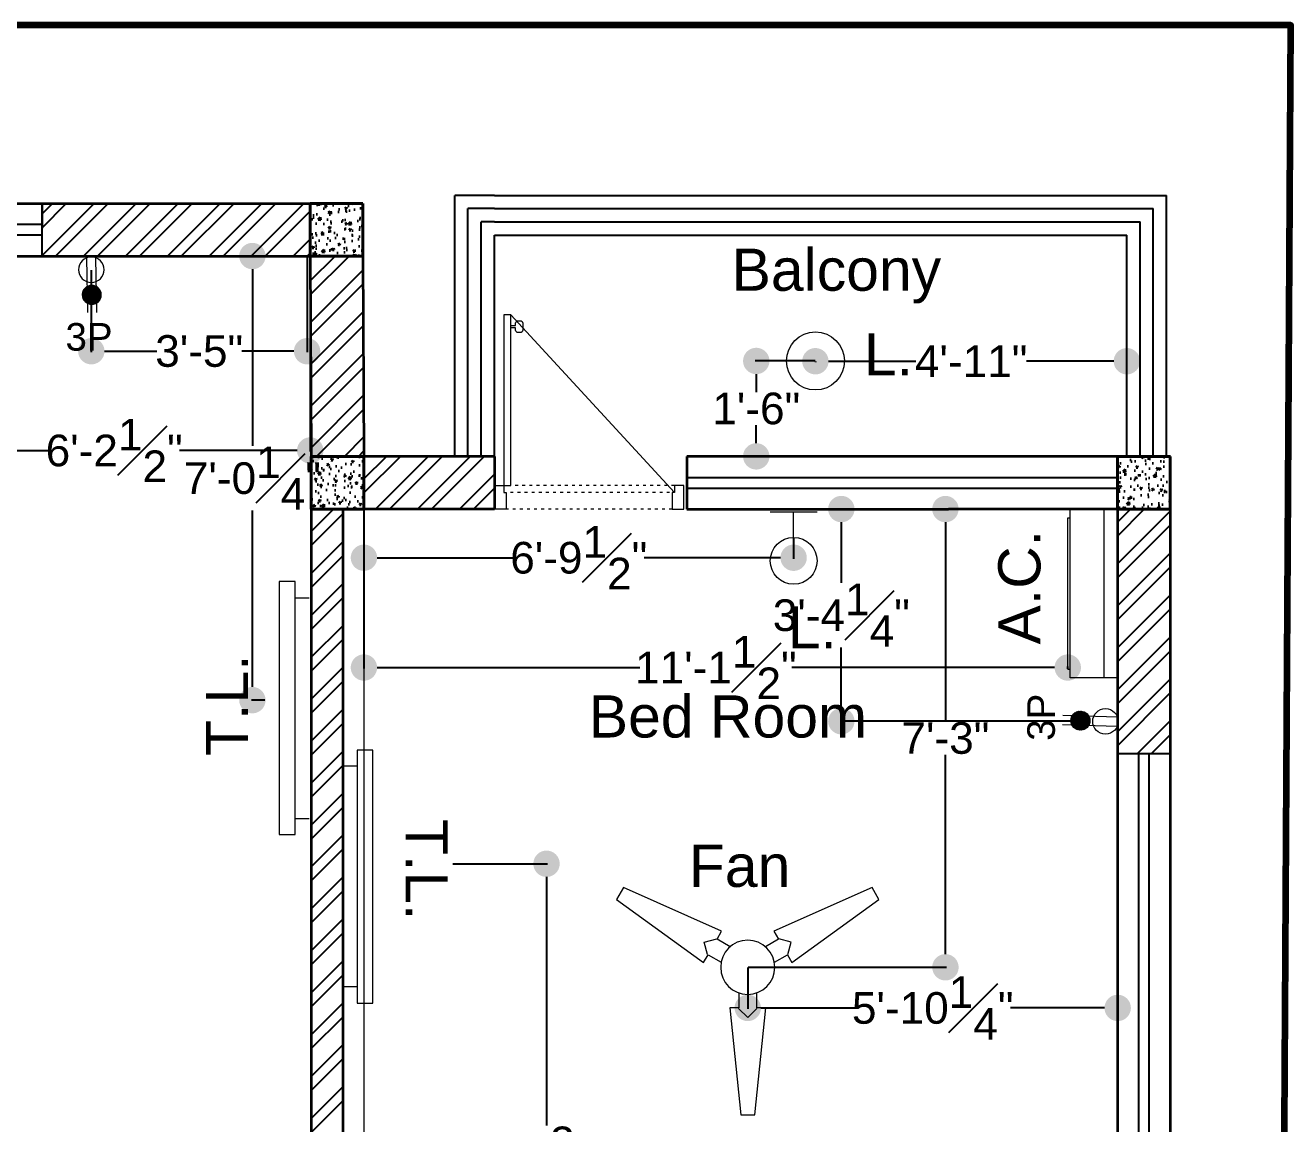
# Model space of a CAD drawing. Header units: inches. Extents: x 4161 to 8381, y 472 to 1500.
# Drawn here: x 8140.7 to 8380.8, y 1291.6 to 1500 of the extents above; entities that cross this region are included whole.
import ezdxf

# ---------------------------------------------------------------- set-up
doc = ezdxf.new("R2010")
doc.units = ezdxf.units.IN
doc.header["$MEASUREMENT"] = 0
doc.linetypes.add('ACAD_ISO03W100', pattern=[30, 12, -18])
doc.layers.get('0').update_dxf_attribs({"lineweight": 35})
for name, color, linetype, lineweight in [('0.Columns', 1, 'Continuous', 35), ('1.Wall', 7, 'Continuous', 35), ('Beam', 170, 'Continuous', 15), ('Box', 7, 'Continuous', 15), ('Doors & Furni', 20, 'Continuous', 5), ('E_Elements', 7, 'Continuous', 15), ('E_FITTINGS', 7, 'Continuous', 15)]:
    doc.layers.add(name, color=color, linetype=linetype, lineweight=lineweight)
for name, color, linetype in [('3.Windows', 130, 'Continuous'), ('4.Hatch', 14, 'Continuous'), ('5.Texts', 50, 'Continuous'), ('7.Dimention', 8, 'Continuous'), ('8.Balcony', 90, 'Continuous'), ('Electrical Components', 170, 'Continuous'), ('rod', 252, 'Continuous'), ('wood', 20, 'Continuous')]:
    doc.layers.add(name, color=color, linetype=linetype)
doc.styles.get("Standard").update_dxf_attribs({"font": 'arial.ttf'})
doc.dimstyles.get("Standard").update_dxf_attribs({"dimtxt": 6, "dimasz": 5, "dimexe": 0.18, "dimexo": 0.0625, "dimgap": 0.09, "dimtad": 0, "dimtih": 1, "dimtoh": 1, "dimzin": 0, "dimdsep": 46, "dimlunit": 4, "dimtxsty": 'Standard', "dimblk": 'DOT', "dimcen": 0.09, "dimadec": 0, "dimazin": 0, "dimtfac": 1, "dimtofl": 0, "dimtmove": 0, "dimatfit": 3, "dimfxl": 1, "dimfrac": 1, "dimtolj": 1, "dimtzin": 0, "dimarcsym": 0})

# ---------------------------------------------------------------- blocks, each defined once
blk = doc.blocks.new('Window7')
at = {"layer": '3.Windows'}
for p, q in [((4180.79, 1757.85), (4096.79, 1757.85)), ((4096.79, 1757.85), (4096.79, 1747.85)), ((4180.79, 1747.85), (4180.79, 1757.85)), ((4180.79, 1747.85), (4180.79, 1757.85)), ((4180.79, 1757.85), (4180.79, 1753.17)), ((4180.79, 1753.17), (4180.79, 1753.17)), ((4096.79, 1747.85), (4180.79, 1747.85))]:
    blk.add_line(p, q, dxfattribs=at)
at = {"layer": '3.Windows', "color": 141, "true_color": 0xadddf7}
for p, q in [((4180.79, 1753.85), (4096.79, 1753.85)), ((4180.79, 1751.85), (4096.79, 1751.85))]:
    blk.add_line(p, q, dxfattribs=at)
blk = doc.blocks.new('window7 virtical')
at = {"layer": '3.Windows', "color": 141, "true_color": 0xadddf7}
for p, q in [((4405.51, 1605.94), (4405.51, 1689.94)), ((4407.51, 1605.94), (4407.51, 1689.94))]:
    blk.add_line(p, q, dxfattribs=at)
at = {"layer": '3.Windows'}
for p, q in [((4401.51, 1605.94), (4411.51, 1605.94)), ((4411.51, 1605.94), (4406.83, 1605.94)), ((4406.83, 1605.94), (4406.83, 1605.94))]:
    blk.add_line(p, q, dxfattribs=at)
blk.add_lwpolyline([(4411.51, 1605.94), (4411.51, 1689.94), (4401.51, 1689.94), (4401.51, 1605.94)], close=True, dxfattribs=at)
blk = doc.blocks.new('Dd2')
at = {"layer": 'rod', "lineweight": 13}
blk.add_lwpolyline([(-36.5, 41), (-2, 3.5)], dxfattribs=at)
blk.add_lwpolyline([(-36.5, 38.75), (-35.5, 38.75), (-35.5, 39.25, -0.414214), (-35, 39.75), (-34.5, 39.75, -0.414214), (-34, 39.25), (-34, 37.75, -0.414214), (-34.5, 37.25), (-35, 37.25, -0.414214), (-35.5, 37.75), (-35.5, 38.25), (-36.5, 38.25)], format="xyb", dxfattribs=at)
at = {"layer": 'rod', "linetype": 'ACAD_ISO03W100', "lineweight": 13, "ltscale": 0.05}
for points in [[(-3, 3.5), (-37.5, 3.5)], [(-2, 5), (-36.5, 5)], [(-2.5, 0), (-37.5, 0)]]:
    blk.add_lwpolyline(points, dxfattribs=at)
at = {"layer": 'wood', "lineweight": 13}
for points in [[(-36.5, 41), (-38, 41), (-38, 5), (-36.5, 5)], [(-40, 0), (-40, 5), (-38, 5), (-38, 3.5), (-37.5, 3.5), (-37.5, 0)], [(0, 0), (0, 5), (-2, 5), (-2, 3.5), (-2.5, 3.5), (-2.5, 0)]]:
    blk.add_lwpolyline(points, close=True, dxfattribs=at)
blk = doc.blocks.new('FAN')
at = {"layer": 'E_Elements'}
for p, q in [((-23.57, 15.12), (-24.88, 12.85)), ((-4.97, 6.83), (-23.57, 15.12)), ((23.57, 15.12), (4.97, 6.83)), ((24.88, 12.85), (23.57, 15.12)), ((-24.88, 12.85), (-8.39, 0.89)), ((8.39, 0.89), (24.88, 12.85)), ((-8.26, 4.77), (-5.89, 5.4)), ((-5.82, 5.34), (-4.97, 6.83)), ((-3.34, 3.91), (-5.82, 5.34)), ((5.82, 5.34), (3.34, 3.91)), ((4.97, 6.83), (5.82, 5.34)), ((8.26, 4.77), (5.89, 5.4)), ((-7.62, 2.4), (-8.26, 4.77)), ((7.62, 2.4), (8.26, 4.77)), ((-8.39, 0.89), (-7.54, 2.37)), ((-7.54, 2.37), (-5.06, 0.94)), ((5.06, 0.94), (7.54, 2.37)), ((7.54, 2.37), (8.39, 0.89)), ((-1.71, -4.85), (-1.71, -7.71)), ((1.71, -7.71), (1.71, -4.85)), ((-3.43, -7.71), (-1.31, -27.97)), ((-1.71, -7.71), (-3.43, -7.71)), ((-1.73, -7.8), (0, -9.53)), ((0, -9.53), (1.73, -7.8)), ((1.31, -27.97), (3.43, -7.71)), ((3.43, -7.71), (1.71, -7.71)), ((-1.31, -27.97), (1.31, -27.97))]:
    blk.add_line(p, q, dxfattribs=at)
for start, end in [(360, 180), (180, 0)]:
    blk.add_arc((0, 0), 5.14, start, end, dxfattribs=at)
blk = doc.blocks.new('AC')
at = {"layer": 'E_Elements'}
for p, q in [((5826.63, 1009.16), (5858.63, 1009.16)), ((5826.63, 1000.16), (5826.63, 1009.16)), ((5828.29, 1009.63), (5856.95, 1009.63)), ((5828.29, 1009.63), (5828.29, 1009.16)), ((5856.95, 1009.63), (5856.95, 1009.16)), ((5858.63, 1009.16), (5858.63, 1009.16)), ((5858.63, 1009.16), (5858.63, 1000.16)), ((5826.63, 1002.72), (5858.63, 1002.72)), ((5858.63, 1000.16), (5826.63, 1000.16))]:
    blk.add_line(p, q, dxfattribs=at)
blk = doc.blocks.new('O')
at = {"layer": 'E_Elements', "ltscale": 4}
for p, q in [((9523.61, 2111.57), (9520.91, 2111.57)), ((9523.61, 2069.68), (9520.91, 2069.68))]:
    blk.add_line(p, q, dxfattribs=at)
at = {"layer": 'E_Elements', "ltscale": 0.01}
blk.add_lwpolyline([(9526.61, 2066.63), (9526.61, 2114.63), (9523.61, 2114.63), (9523.61, 2066.63)], close=True, dxfattribs=at)
blk = doc.blocks.new('A$C482B25E6')
at = {"layer": 'E_FITTINGS'}
for p, q in [((0, 0), (0, 7.1)), ((3.9, 3.55), (0, 3.55))]:
    blk.add_line(p, q, dxfattribs=at)
blk.add_circle((7.45, 3.55), 3.55, dxfattribs=at)
blk = doc.blocks.new('Column2.0')
at = {"layer": '0.Columns', "true_color": 0x991b1e}
h = blk.add_hatch(dxfattribs=at)
h.set_pattern_fill('AR-CONC', color=244, scale=0.54)
h.set_pattern_definition([(50, (868.9964, 332.3348), (3.873205, -0.3388615), [0.405, -4.455]), (355, (868.9964, 332.335), (-0.7492572, 4.0618375), [0.324, -3.564]), (100.45144, (869.319, 332.3066), (3.1239478, 3.722976), [0.344197, -3.7861674]), (46.1842, (868.9964, 333.415), (5.763103, -0.893804), [0.6075, -6.6825]), (96.63564, (869.4767, 333.3403), (5.0471745, 5.2602404), [0.516296, -5.679254]), (351.18416, (868.9964, 333.415), (5.0471745, 5.26024), [0.486, -5.346]), (21, (869.5364, 333.1448), (3.223298, -2.174142), [0.405, -4.455]), (326, (869.5364, 333.145), (1.3139028, 3.9158102), [0.324, -3.564]), (71.45144, (869.805, 332.9636), (4.537201, 1.7416682), [0.344197, -3.7861674]), (37.5, (868.9964, 332.3348), (0.0656632, 1.7976268), [0, -3.5208, 0, -3.618, 0, -3.5775]), (7.5, (868.9964, 332.3348), (1.4205755, 2.1298232), [0, -2.0628, 0, -3.4398, 0, -1.3635]), (327.5, (867.7922, 332.3348), (2.88264116, -0.1217963), [0, -1.35, 0, -4.212, 0, -5.589]), (317.5, (867.2522, 332.3348), (3.1492053, 0.5405669), [0, -1.755, 0, -2.7972, 0, -3.969])])
h.paths.add_polyline_path([(4674.88, 1327.63), (4674.88, 1337.63), (4664.88, 1337.63), (4664.88, 1327.63)])
at = {"layer": '0.Columns', "linetype": 'ACAD_ISO03W100', "lineweight": 40}
for p, q in [((4674.88, 1337.63), (4664.88, 1337.63)), ((4664.88, 1337.63), (4664.88, 1327.63)), ((4674.88, 1327.63), (4674.88, 1337.63)), ((4664.88, 1327.63), (4674.88, 1327.63))]:
    blk.add_line(p, q, dxfattribs=at)
blk = doc.blocks.new('11111111111111111111')
at = {"layer": 'E_FITTINGS'}
for p, q in [((8006.6, 2842.25), (8007.21, 2842.86)), ((8006.65, 2842.19), (8007.44, 2842.98)), ((8006.76, 2842.19), (8007.61, 2843.04)), ((8006.87, 2842.19), (8007.76, 2843.08)), ((8006.98, 2842.19), (8007.9, 2843.1)), ((8007.09, 2842.19), (8008.02, 2843.11)), ((8007.2, 2842.19), (8008.13, 2843.12)), ((8007.31, 2842.19), (8008.24, 2843.12)), ((8007.42, 2842.19), (8008.34, 2843.11)), ((8007.53, 2842.19), (8008.44, 2843.09)), ((8007.64, 2842.19), (8008.53, 2843.07)), ((8007.75, 2842.19), (8008.62, 2843.05)), ((8007.86, 2842.19), (8008.7, 2843.03)), ((8007.97, 2842.19), (8008.79, 2843)), ((8008.08, 2842.19), (8008.86, 2842.97)), ((8008.19, 2842.19), (8008.94, 2842.93)), ((8008.3, 2842.19), (8009.01, 2842.89)), ((8008.42, 2842.19), (8009.08, 2842.85)), ((8008.53, 2842.19), (8009.15, 2842.81)), ((8008.64, 2842.19), (8009.21, 2842.76)), ((8008.75, 2842.19), (8009.27, 2842.71)), ((8008.86, 2842.19), (8009.33, 2842.66)), ((8008.97, 2842.19), (8009.39, 2842.61)), ((8009.08, 2842.19), (8009.45, 2842.55)), ((8009.19, 2842.19), (8009.5, 2842.5)), ((8009.3, 2842.19), (8009.55, 2842.43)), ((8009.41, 2842.19), (8009.6, 2842.37)), ((8006.34, 2841.22), (8007.31, 2842.19)), ((8006.34, 2841.33), (8007.2, 2842.19)), ((8006.35, 2841.12), (8007.42, 2842.19)), ((8006.35, 2841.44), (8007.09, 2842.19)), ((8006.36, 2841.56), (8006.98, 2842.19)), ((8006.37, 2841.02), (8007.53, 2842.19)), ((8006.38, 2840.93), (8007.64, 2842.19)), ((8006.38, 2841.7), (8006.87, 2842.19)), ((8006.41, 2840.84), (8007.75, 2842.19)), ((8006.42, 2841.85), (8006.76, 2842.19)), ((8006.43, 2840.76), (8007.86, 2842.19)), ((8006.46, 2840.67), (8007.97, 2842.19)), ((8006.48, 2842.02), (8006.65, 2842.19)), ((8006.49, 2840.6), (8008.08, 2842.19)), ((8006.53, 2840.52), (8008.19, 2842.19)), ((8006.57, 2840.45), (8006.58, 2840.46)), ((8006.58, 2840.46), (8008.3, 2842.19)), ((8006.61, 2840.38), (8006.69, 2840.46)), ((8006.65, 2840.31), (8006.8, 2840.46)), ((8006.69, 2840.46), (8008.42, 2842.19)), ((8006.7, 2840.25), (8006.91, 2840.46)), ((8006.75, 2840.19), (8007.02, 2840.46)), ((8006.8, 2840.46), (8008.53, 2842.19)), ((8006.8, 2840.13), (8007.13, 2840.46)), ((8006.85, 2840.07), (8007.24, 2840.46)), ((8006.91, 2840.46), (8008.64, 2842.19)), ((8006.91, 2840.01), (8007.35, 2840.46)), ((8006.96, 2839.96), (8007.46, 2840.46)), ((8007.02, 2840.46), (8008.75, 2842.19)), ((8007.02, 2839.91), (8007.57, 2840.46)), ((8007.09, 2839.86), (8007.68, 2840.46)), ((8007.13, 2840.46), (8008.86, 2842.19)), ((8007.15, 2839.82), (8007.79, 2840.46)), ((8007.22, 2839.78), (8007.9, 2840.46)), ((8007.24, 2840.46), (8008.97, 2842.19)), ((8007.29, 2839.74), (8008.01, 2840.46)), ((8007.35, 2840.46), (8009.08, 2842.19)), ((8007.37, 2839.7), (8008.12, 2840.46)), ((8007.44, 2839.67), (8008.23, 2840.46)), ((8007.46, 2840.46), (8009.19, 2842.19)), ((8007.52, 2839.63), (8008.34, 2840.46)), ((8007.57, 2840.46), (8009.3, 2842.19)), ((8007.6, 2839.61), (8008.46, 2840.46)), ((8007.68, 2840.46), (8009.41, 2842.19)), ((8007.69, 2839.58), (8008.57, 2840.46)), ((8007.78, 2839.56), (8008.68, 2840.46)), ((8007.79, 2840.46), (8009.52, 2842.19)), ((8007.87, 2839.54), (8008.79, 2840.46)), ((8007.9, 2840.46), (8009.63, 2842.19)), ((8007.97, 2839.53), (8008.9, 2840.46)), ((8008.01, 2840.46), (8009.72, 2842.17)), ((8008.08, 2839.53), (8009.01, 2840.46)), ((8008.12, 2840.46), (8009.76, 2842.09)), ((8008.19, 2839.53), (8009.12, 2840.46)), ((8008.23, 2840.46), (8009.79, 2842.02)), ((8008.3, 2839.53), (8009.23, 2840.46)), ((8008.34, 2840.46), (8009.83, 2841.94)), ((8008.43, 2839.55), (8009.34, 2840.46)), ((8008.46, 2840.46), (8009.85, 2841.86)), ((8008.57, 2840.46), (8009.88, 2841.77)), ((8008.57, 2839.58), (8009.45, 2840.46)), ((8008.68, 2840.46), (8009.9, 2841.68)), ((8008.73, 2839.62), (8009.56, 2840.46)), ((8008.79, 2840.46), (8009.92, 2841.59)), ((8008.9, 2840.46), (8009.93, 2841.49)), ((8008.91, 2839.7), (8009.67, 2840.46)), ((8009.01, 2840.46), (8009.93, 2841.38)), ((8009.12, 2840.46), (8009.93, 2841.27)), ((8009.18, 2839.86), (8009.6, 2840.28)), ((8009.23, 2840.46), (8009.93, 2841.16)), ((8009.34, 2840.46), (8009.91, 2841.03)), ((8009.45, 2840.46), (8009.88, 2840.89)), ((8009.52, 2842.19), (8009.64, 2842.31)), ((8009.56, 2840.46), (8009.84, 2840.73)), ((8009.63, 2842.19), (8009.68, 2842.24)), ((8009.67, 2840.46), (8009.76, 2840.55))]:
    blk.add_line(p, q, dxfattribs=at)
at = {"layer": 'E_FITTINGS', "ltscale": 0.01}
for p, q in [((8001.12, 2842.19), (8011.51, 2842.19)), ((8001.12, 2840.46), (8011.51, 2840.46))]:
    blk.add_line(p, q, dxfattribs=at)
blk.add_circle((8003.38, 2841.32), 2.42, dxfattribs=at)
at = {"layer": 'E_FITTINGS'}
blk.add_circle((8008.14, 2841.32), 1.8, dxfattribs=at)
blk = doc.blocks.new('_Dot')
at = {"color": 0, "linetype": 'ByBlock', "lineweight": -2}
blk.add_line((-0.5, 0), (-1, 0), dxfattribs=at)
at = {"color": 0, "linetype": 'ByBlock', "lineweight": 60, "const_width": 0.5}
blk.add_lwpolyline([(-0.25, 0, 1), (0.25, 0, 1)], format="xyb", close=True, dxfattribs=at)
blk = doc.blocks.new('*D175')
at = {"layer": '7.Dimention', "color": 0, "lineweight": -2, "transparency": 16777216}
for p, q in [((8120.39, 1453.2), (8120.39, 1419.13)), ((8194.78, 1451.41), (8194.78, 1419.13)), ((8125.39, 1419.31), (8145.21, 1419.31)), ((8189.78, 1419.31), (8169.96, 1419.31))]:
    blk.add_line(p, q, dxfattribs=at)
at = {"layer": 'Defpoints', "color": 0, "transparency": 16777216}
for p in [(8120.39, 1453.27), (8194.78, 1451.47), (8120.39, 1419.31)]:
    blk.add_point(p, dxfattribs=at)
at = {"layer": '7.Dimention', "color": 0, "lineweight": -2, "transparency": 16777216, "xscale": 5, "yscale": 5, "zscale": 5, "rotation": 180}
blk.add_blockref('_Dot', (8120.39, 1419.31), dxfattribs=at)
at = {"layer": '7.Dimention', "color": 0, "lineweight": -2, "transparency": 16777216, "xscale": 5, "yscale": 5, "zscale": 5}
blk.add_blockref('_Dot', (8194.78, 1419.31), dxfattribs=at)
at = {"layer": '7.Dimention', "color": 0, "transparency": 16777216, "insert": (8157.59, 1419.31), "char_height": 6, "attachment_point": 5}
blk.add_mtext('\\A1;6\'-2{\\H1x;\\S1#2;}"', dxfattribs=at)
blk = doc.blocks.new('*D176')
at = {"layer": '7.Dimention', "color": 0, "lineweight": -2, "transparency": 16777216}
for p, q in [((8194.19, 1456.12), (8194.19, 1437.96)), ((8153.25, 1453.54), (8153.25, 1437.96)), ((8158.25, 1438.14), (8165.66, 1438.14)), ((8189.19, 1438.14), (8181.78, 1438.14))]:
    blk.add_line(p, q, dxfattribs=at)
at = {"layer": 'Defpoints', "color": 0, "transparency": 16777216}
for p in [(8194.19, 1456.19), (8153.25, 1453.6), (8153.25, 1438.14)]:
    blk.add_point(p, dxfattribs=at)
at = {"layer": '7.Dimention', "color": 0, "lineweight": -2, "transparency": 16777216, "xscale": 5, "yscale": 5, "zscale": 5, "rotation": 180}
blk.add_blockref('_Dot', (8153.25, 1438.14), dxfattribs=at)
at = {"layer": '7.Dimention', "color": 0, "lineweight": -2, "transparency": 16777216, "xscale": 5, "yscale": 5, "zscale": 5}
blk.add_blockref('_Dot', (8194.19, 1438.14), dxfattribs=at)
at = {"layer": '7.Dimention', "color": 0, "transparency": 16777216, "insert": (8173.72, 1438.14), "char_height": 6, "attachment_point": 5}
blk.add_mtext('\\A1;3\'-5"', dxfattribs=at)
blk = doc.blocks.new('*D181')
at = {"layer": '7.Dimention', "color": 0, "lineweight": -2, "transparency": 16777216}
for p, q in [((8186.17, 1456.19), (8183.63, 1456.19)), ((8183.81, 1451.19), (8183.81, 1420.22)), ((8183.81, 1376.94), (8183.81, 1407.91)), ((8186.17, 1371.94), (8183.63, 1371.94))]:
    blk.add_line(p, q, dxfattribs=at)
at = {"layer": 'Defpoints', "color": 0, "transparency": 16777216}
for p in [(8186.24, 1456.19), (8183.81, 1371.94), (8186.24, 1371.94)]:
    blk.add_point(p, dxfattribs=at)
at = {"layer": '7.Dimention', "color": 0, "lineweight": -2, "transparency": 16777216, "xscale": 5, "yscale": 5, "zscale": 5}
for p, rotation in [((8183.81, 1456.19), 90), ((8183.81, 1371.94), 270)]:
    blk.add_blockref('_Dot', p, dxfattribs=dict(at, rotation=rotation))
at = {"layer": '7.Dimention', "color": 0, "transparency": 16777216, "insert": (8183.81, 1414.06), "char_height": 6, "attachment_point": 5}
blk.add_mtext('\\A1;7\'-0{\\H1x;\\S1#4;}"', dxfattribs=at)
blk = doc.blocks.new('*D195')
at = {"layer": '7.Dimention', "color": 0, "lineweight": -2, "transparency": 16777216}
for p, q in [((8266.31, 1408.19), (8315.47, 1408.19)), ((8315.29, 1403.19), (8315.29, 1367.88)), ((8315.29, 1326.26), (8315.29, 1361.57)), ((8277.85, 1321.26), (8315.47, 1321.26))]:
    blk.add_line(p, q, dxfattribs=at)
at = {"layer": 'Defpoints', "color": 0, "transparency": 16777216}
for p in [(8266.25, 1408.19), (8277.79, 1321.26), (8315.29, 1321.26)]:
    blk.add_point(p, dxfattribs=at)
at = {"layer": '7.Dimention', "color": 0, "lineweight": -2, "transparency": 16777216, "xscale": 5, "yscale": 5, "zscale": 5}
for p, rotation in [((8315.29, 1408.19), 90), ((8315.29, 1321.26), 270)]:
    blk.add_blockref('_Dot', p, dxfattribs=dict(at, rotation=rotation))
at = {"layer": '7.Dimention', "color": 0, "transparency": 16777216, "insert": (8315.29, 1364.72), "char_height": 6, "attachment_point": 5}
blk.add_mtext('\\A1;7\'-3"', dxfattribs=at)
blk = doc.blocks.new('*D196')
at = {"layer": '7.Dimention', "color": 0, "lineweight": -2, "transparency": 16777216}
for p, q in [((8347.97, 1361.66), (8347.97, 1313.37)), ((8277.79, 1321.2), (8277.79, 1313.37)), ((8282.79, 1313.55), (8298.1, 1313.55)), ((8342.97, 1313.55), (8327.66, 1313.55))]:
    blk.add_line(p, q, dxfattribs=at)
at = {"layer": 'Defpoints', "color": 0, "transparency": 16777216}
for p in [(8347.97, 1361.73), (8277.79, 1321.26), (8277.79, 1313.55)]:
    blk.add_point(p, dxfattribs=at)
at = {"layer": '7.Dimention', "color": 0, "lineweight": -2, "transparency": 16777216, "xscale": 5, "yscale": 5, "zscale": 5, "rotation": 180}
blk.add_blockref('_Dot', (8277.79, 1313.55), dxfattribs=at)
at = {"layer": '7.Dimention', "color": 0, "lineweight": -2, "transparency": 16777216, "xscale": 5, "yscale": 5, "zscale": 5}
blk.add_blockref('_Dot', (8347.97, 1313.55), dxfattribs=at)
at = {"layer": '7.Dimention', "color": 0, "transparency": 16777216, "insert": (8312.88, 1313.55), "char_height": 6, "attachment_point": 5}
blk.add_mtext('\\A1;5\'-10{\\H1x;\\S1#4;}"', dxfattribs=at)
blk = doc.blocks.new('*D199')
at = {"layer": '7.Dimention', "color": 0, "lineweight": -2, "transparency": 16777216}
for p, q in [((8204.97, 1408.12), (8204.97, 1398.78)), ((8286.49, 1402.75), (8286.49, 1398.78)), ((8209.97, 1398.96), (8233.36, 1398.96)), ((8281.49, 1398.96), (8258.11, 1398.96))]:
    blk.add_line(p, q, dxfattribs=at)
at = {"layer": 'Defpoints', "color": 0, "transparency": 16777216}
for p in [(8204.97, 1408.19), (8286.49, 1402.81), (8286.49, 1398.96)]:
    blk.add_point(p, dxfattribs=at)
at = {"layer": '7.Dimention', "color": 0, "lineweight": -2, "transparency": 16777216, "xscale": 5, "yscale": 5, "zscale": 5, "rotation": 180}
blk.add_blockref('_Dot', (8204.97, 1398.96), dxfattribs=at)
at = {"layer": '7.Dimention', "color": 0, "lineweight": -2, "transparency": 16777216, "xscale": 5, "yscale": 5, "zscale": 5}
blk.add_blockref('_Dot', (8286.49, 1398.96), dxfattribs=at)
at = {"layer": '7.Dimention', "color": 0, "transparency": 16777216, "insert": (8245.73, 1398.96), "char_height": 6, "attachment_point": 5}
blk.add_mtext('\\A1;6\'-9{\\H1x;\\S1#2;}"', dxfattribs=at)
blk = doc.blocks.new('*D200')
at = {"layer": '7.Dimention', "color": 0, "lineweight": -2, "transparency": 16777216}
for p, q in [((8338.91, 1408.19), (8295.36, 1408.19)), ((8295.54, 1403.19), (8295.54, 1394.22)), ((8295.54, 1372.94), (8295.54, 1381.91)), ((8339.04, 1367.94), (8295.36, 1367.94))]:
    blk.add_line(p, q, dxfattribs=at)
at = {"layer": 'Defpoints', "color": 0, "transparency": 16777216}
for p in [(8338.97, 1408.19), (8295.54, 1367.94), (8339.1, 1367.94)]:
    blk.add_point(p, dxfattribs=at)
at = {"layer": '7.Dimention', "color": 0, "lineweight": -2, "transparency": 16777216, "xscale": 5, "yscale": 5, "zscale": 5}
for p, rotation in [((8295.54, 1408.19), 90), ((8295.54, 1367.94), 270)]:
    blk.add_blockref('_Dot', p, dxfattribs=dict(at, rotation=rotation))
at = {"layer": '7.Dimention', "color": 0, "transparency": 16777216, "insert": (8295.54, 1388.06), "char_height": 6, "attachment_point": 5}
blk.add_mtext('\\A1;3\'-4{\\H1x;\\S1#4;}"', dxfattribs=at)
blk = doc.blocks.new('*D201')
at = {"layer": '7.Dimention', "color": 0, "lineweight": -2, "transparency": 16777216}
for p, q in [((8204.97, 1408.12), (8204.97, 1377.95)), ((8209.97, 1378.13), (8257.33, 1378.13)), ((8333.5, 1378.13), (8286.14, 1378.13)), ((8338.5, 1377.9), (8338.5, 1378.31))]:
    blk.add_line(p, q, dxfattribs=at)
at = {"layer": 'Defpoints', "color": 0, "transparency": 16777216}
for p in [(8204.97, 1408.19), (8338.5, 1378.13), (8338.5, 1377.84)]:
    blk.add_point(p, dxfattribs=at)
at = {"layer": '7.Dimention', "color": 0, "lineweight": -2, "transparency": 16777216, "xscale": 5, "yscale": 5, "zscale": 5, "rotation": 180}
blk.add_blockref('_Dot', (8204.97, 1378.13), dxfattribs=at)
at = {"layer": '7.Dimention', "color": 0, "lineweight": -2, "transparency": 16777216, "xscale": 5, "yscale": 5, "zscale": 5}
blk.add_blockref('_Dot', (8338.5, 1378.13), dxfattribs=at)
at = {"layer": '7.Dimention', "color": 0, "transparency": 16777216, "insert": (8271.74, 1378.13), "char_height": 6, "attachment_point": 5}
blk.add_mtext('\\A1;11\'-1{\\H1x;\\S1#2;}"', dxfattribs=at)
blk = doc.blocks.new('*D128')
at = {"layer": '7.Dimention', "color": 0, "lineweight": -2, "transparency": 16777216}
for p, q in [((8221.81, 1340.9), (8239.79, 1340.9)), ((8239.61, 1335.9), (8239.61, 1291.25)), ((8239.61, 1234.19), (8239.61, 1278.84)), ((8221.81, 1229.19), (8239.79, 1229.19))]:
    blk.add_line(p, q, dxfattribs=at)
at = {"layer": 'Defpoints', "color": 0, "transparency": 16777216}
for p in [(8221.75, 1340.9), (8239.61, 1340.9), (8221.75, 1229.19)]:
    blk.add_point(p, dxfattribs=at)
at = {"layer": '7.Dimention', "color": 0, "lineweight": -2, "transparency": 16777216, "xscale": 5, "yscale": 5, "zscale": 5}
for p, rotation in [((8239.61, 1340.9), 90), ((8239.61, 1229.19), 270)]:
    blk.add_blockref('_Dot', p, dxfattribs=dict(at, rotation=rotation))
at = {"layer": '7.Dimention', "color": 0, "transparency": 16777216, "insert": (8239.61, 1285.04), "char_height": 6, "attachment_point": 5}
blk.add_mtext('\\A1;9\'-3{\\H1x;\\S3#4;}"', dxfattribs=at)
blk = doc.blocks.new('*D129')
at = {"layer": '7.Dimention', "color": 0, "lineweight": -2, "transparency": 16777216}
for p, q in [((8290.56, 1436.29), (8279.22, 1436.29)), ((8279.4, 1431.29), (8279.4, 1430.39)), ((8279.4, 1423.19), (8279.4, 1424.08)), ((8315.84, 1418.19), (8279.22, 1418.19))]:
    blk.add_line(p, q, dxfattribs=at)
at = {"layer": 'Defpoints', "color": 0, "transparency": 16777216}
for p in [(8279.4, 1436.29), (8290.62, 1436.29), (8315.9, 1418.19)]:
    blk.add_point(p, dxfattribs=at)
at = {"layer": '7.Dimention', "color": 0, "lineweight": -2, "transparency": 16777216, "xscale": 5, "yscale": 5, "zscale": 5}
for p, rotation in [((8279.4, 1436.29), 90), ((8279.4, 1418.19), 270)]:
    blk.add_blockref('_Dot', p, dxfattribs=dict(at, rotation=rotation))
at = {"layer": '7.Dimention', "color": 0, "transparency": 16777216, "insert": (8279.4, 1427.24), "char_height": 6, "attachment_point": 5}
blk.add_mtext('\\A1;1\'-6"', dxfattribs=at)
blk = doc.blocks.new('*D130')
at = {"layer": '7.Dimention', "color": 0, "lineweight": -2, "transparency": 16777216}
for p, q in [((8290.62, 1436.22), (8290.62, 1436.06)), ((8295.62, 1436.24), (8309.65, 1436.24)), ((8344.71, 1436.24), (8330.68, 1436.24)), ((8349.71, 1418.25), (8349.71, 1436.42))]:
    blk.add_line(p, q, dxfattribs=at)
at = {"layer": 'Defpoints', "color": 0, "transparency": 16777216}
for p in [(8290.62, 1436.29), (8290.62, 1436.24), (8349.71, 1418.19)]:
    blk.add_point(p, dxfattribs=at)
at = {"layer": '7.Dimention', "color": 0, "lineweight": -2, "transparency": 16777216, "xscale": 5, "yscale": 5, "zscale": 5, "rotation": 180}
blk.add_blockref('_Dot', (8290.62, 1436.24), dxfattribs=at)
at = {"layer": '7.Dimention', "color": 0, "lineweight": -2, "transparency": 16777216, "xscale": 5, "yscale": 5, "zscale": 5}
blk.add_blockref('_Dot', (8349.71, 1436.24), dxfattribs=at)
at = {"layer": '7.Dimention', "color": 0, "transparency": 16777216, "insert": (8320.17, 1436.24), "char_height": 6, "attachment_point": 5}
blk.add_mtext('\\A1;4\'-11"', dxfattribs=at)
blk = doc.blocks.new('Title Box 2.0')
at = {"lineweight": 100, "ltscale": 0.5}
blk.add_lwpolyline([(4996.97, 684.44), (5689.78, 684.44), (5694.53, 1520.13), (5001.72, 1520.13), (4996.97, 684.44)], dxfattribs=at)

msp = doc.modelspace()

# ---------------------------------------------------------------- linework, layer by layer
at = {"layer": '1.Wall'}
for p, q in [((8006.972, 1466.186), (8204.701, 1466.186)), ((8010.972, 1456.186), (8194.757, 1456.186)), ((8194.757, 1456.186), (8194.972, 1418.129)), ((8204.757, 1456.214), (8204.972, 1418.186)), ((8194.972, 1418.129), (8194.972, 1408.186)), ((8229.71, 1418.186), (8204.972, 1418.186)), ((8229.71, 1418.186), (8229.71, 1408.186)), ((8315.9, 1418.186), (8266.247, 1418.186)), ((8266.247, 1418.186), (8266.247, 1408.186)), ((8357.972, 1418.186), (8315.9, 1418.186)), ((8347.801, 1418.186), (8357.972, 1418.186)), ((8357.972, 1144.411), (8357.972, 1418.186)), ((8194.972, 1408.186), (8194.972, 1282.42)), ((8229.71, 1408.186), (8200.972, 1408.186)), ((8200.972, 1408.186), (8200.972, 1282.42)), ((8266.247, 1408.186), (8315.9, 1408.186)), ((8347.972, 1408.186), (8315.9, 1408.186)), ((8347.972, 1229.186), (8347.972, 1408.186))]:
    msp.add_line(p, q, dxfattribs=at)
at = {"layer": '3.Windows'}
for p, q in [((8347.918, 1418.186), (8266.247, 1418.186)), ((8266.247, 1418.186), (8266.247, 1408.186)), ((8266.247, 1408.186), (8347.918, 1408.186))]:
    msp.add_line(p, q, dxfattribs=at)
at = {"layer": '3.Windows', "color": 141, "true_color": 0xadddf7}
for p, q in [((8266.13, 1414.186), (8347.801, 1414.186)), ((8266.13, 1412.186), (8347.801, 1412.186))]:
    msp.add_line(p, q, dxfattribs=at)
at = {"layer": '4.Hatch', "color": 244, "linetype": 'Continuous', "true_color": 0x991b1e}
for p, q in [((8143.897, 1464.227), (8145.856, 1466.186)), ((8143.897, 1456.272), (8153.811, 1466.186)), ((8143.897, 1461.575), (8148.508, 1466.186)), ((8146.463, 1456.186), (8156.463, 1466.186)), ((8151.766, 1456.186), (8161.766, 1466.186)), ((8154.417, 1456.186), (8164.417, 1466.186)), ((8159.721, 1456.186), (8169.721, 1466.186)), ((8162.372, 1456.186), (8172.372, 1466.186)), ((8167.676, 1456.186), (8177.676, 1466.186)), ((8170.327, 1456.186), (8180.327, 1466.186)), ((8175.631, 1456.186), (8185.631, 1466.186)), ((8178.282, 1456.186), (8188.282, 1466.186)), ((8183.586, 1456.186), (8193.586, 1466.186)), ((8186.237, 1456.186), (8194.757, 1464.706)), ((8191.541, 1456.186), (8194.757, 1459.403)), ((8194.192, 1456.186), (8194.757, 1456.751)), ((8194.784, 1451.474), (8199.496, 1456.186)), ((8194.799, 1448.838), (8202.147, 1456.186)), ((8194.829, 1443.564), (8204.772, 1453.508)), ((8194.843, 1440.927), (8204.787, 1450.871)), ((8194.873, 1435.654), (8204.817, 1445.598)), ((8194.888, 1433.017), (8204.832, 1442.961)), ((8194.918, 1427.744), (8204.862, 1437.688)), ((8194.933, 1425.107), (8204.877, 1435.051)), ((8194.963, 1419.834), (8204.907, 1429.777)), ((8195.967, 1418.186), (8204.922, 1427.141)), ((8201.27, 1418.186), (8204.951, 1421.867)), ((8203.922, 1418.186), (8204.966, 1419.23)), ((8204.972, 1413.933), (8209.225, 1418.186)), ((8204.972, 1411.282), (8211.877, 1418.186)), ((8207.18, 1408.186), (8217.18, 1418.186)), ((8209.832, 1408.186), (8219.832, 1418.186)), ((8215.135, 1408.186), (8225.135, 1418.186)), ((8217.787, 1408.186), (8227.787, 1418.186)), ((8223.09, 1408.186), (8229.71, 1414.806)), ((8225.742, 1408.186), (8229.71, 1412.154)), ((8347.801, 1413.573), (8347.972, 1413.744)), ((8347.801, 1410.921), (8347.972, 1411.092)), ((8194.972, 1403.933), (8199.225, 1408.186)), ((8194.972, 1401.282), (8200.972, 1407.282)), ((8347.972, 1405.789), (8350.369, 1408.186)), ((8347.972, 1403.137), (8353.021, 1408.186)), ((8347.972, 1397.834), (8357.972, 1407.834)), ((8347.972, 1395.182), (8357.972, 1405.182)), ((8194.972, 1395.978), (8200.972, 1401.978)), ((8347.972, 1389.879), (8357.972, 1399.879)), ((8194.972, 1393.327), (8200.972, 1399.327)), ((8347.972, 1387.227), (8357.972, 1397.227)), ((8194.972, 1388.023), (8200.972, 1394.023)), ((8194.972, 1385.372), (8200.972, 1391.372)), ((8347.972, 1381.924), (8357.972, 1391.924)), ((8347.972, 1379.273), (8357.972, 1389.273)), ((8194.972, 1380.068), (8200.972, 1386.068)), ((8194.972, 1377.417), (8200.972, 1383.417)), ((8347.972, 1373.969), (8357.972, 1383.969)), ((8347.972, 1371.318), (8357.972, 1381.318)), ((8194.972, 1372.113), (8200.972, 1378.113)), ((8347.972, 1366.014), (8357.972, 1376.014)), ((8194.972, 1369.462), (8200.972, 1375.462)), ((8347.972, 1363.363), (8357.972, 1373.363)), ((8194.972, 1364.158), (8200.972, 1370.158)), ((8194.972, 1361.507), (8200.972, 1367.507)), ((8351.639, 1361.726), (8357.972, 1368.059)), ((8354.291, 1361.726), (8357.972, 1365.408)), ((8194.972, 1356.204), (8200.972, 1362.204)), ((8194.972, 1353.552), (8200.972, 1359.552)), ((8194.972, 1348.249), (8200.972, 1354.249)), ((8194.972, 1345.597), (8200.972, 1351.597)), ((8194.972, 1340.294), (8200.972, 1346.294)), ((8194.972, 1337.642), (8200.972, 1343.642)), ((8194.972, 1332.339), (8200.972, 1338.339)), ((8194.972, 1329.687), (8200.972, 1335.687)), ((8194.972, 1324.384), (8200.972, 1330.384)), ((8194.972, 1321.732), (8200.972, 1327.732)), ((8194.972, 1316.429), (8200.972, 1322.429)), ((8194.972, 1313.777), (8200.972, 1319.777)), ((8194.972, 1308.474), (8200.972, 1314.474)), ((8194.972, 1305.822), (8200.972, 1311.822)), ((8194.972, 1300.519), (8200.972, 1306.519)), ((8194.972, 1297.867), (8200.972, 1303.867)), ((8194.972, 1292.564), (8200.972, 1298.564)), ((8194.972, 1289.912), (8200.972, 1295.912))]:
    msp.add_line(p, q, dxfattribs=at)
at = {"layer": '8.Balcony'}
for p, q in [((8229.71, 1467.686), (8222.21, 1467.686)), ((8222.21, 1460.186), (8222.21, 1467.686)), ((8349.71, 1467.686), (8357.21, 1467.686)), ((8357.21, 1460.186), (8357.21, 1467.686))]:
    msp.add_line(p, q, dxfattribs=at)
at = {"layer": '8.Balcony', "ltscale": 15}
for p, q in [((8229.71, 1467.686), (8349.71, 1467.686)), ((8222.21, 1418.186), (8222.21, 1460.186)), ((8229.71, 1418.186), (8229.71, 1460.186)), ((8229.71, 1460.186), (8349.71, 1460.186)), ((8349.71, 1418.186), (8349.71, 1460.186)), ((8357.21, 1418.186), (8357.21, 1460.186))]:
    msp.add_line(p, q, dxfattribs=at)
at = {"layer": '8.Balcony', "color": 116, "true_color": 0x136734}
for p, q in [((8229.71, 1465.186), (8224.71, 1465.186)), ((8224.71, 1460.186), (8224.71, 1465.186)), ((8349.71, 1465.186), (8354.71, 1465.186)), ((8354.71, 1460.186), (8354.71, 1465.186)), ((8229.71, 1462.686), (8227.21, 1462.686)), ((8227.21, 1460.186), (8227.21, 1462.686)), ((8349.71, 1462.686), (8352.21, 1462.686)), ((8352.21, 1460.186), (8352.21, 1462.686))]:
    msp.add_line(p, q, dxfattribs=at)
at = {"layer": '8.Balcony', "color": 116, "ltscale": 15, "true_color": 0x136734}
for p, q in [((8229.71, 1465.186), (8349.71, 1465.186)), ((8229.71, 1462.686), (8349.71, 1462.686)), ((8224.71, 1418.186), (8224.71, 1460.186)), ((8227.21, 1418.186), (8227.21, 1460.186)), ((8352.21, 1418.186), (8352.21, 1460.186)), ((8354.71, 1418.186), (8354.71, 1460.186))]:
    msp.add_line(p, q, dxfattribs=at)
at = {"layer": 'Beam'}
msp.add_line((8204.972, 1408.186), (8204.972, 1220.536), dxfattribs=at)
at = {"layer": 'E_Elements', "color": 7}
msp.add_circle((8290.624, 1436.287), 5.5, dxfattribs=at)

# ---------------------------------------------------------------- block references
at = {"layer": '0.Columns'}
for p in [(3529.875, 128.557), (3530.09, 80.557), (3683.036, 80.557)]:
    msp.add_blockref('Column2.0', p, dxfattribs=at)
at = {"layer": '1.Wall'}
for name, p in [('Window7', (3963.112, -291.669)), ('window7 virtical', (3946.458, -328.211))]:
    msp.add_blockref(name, p, dxfattribs=at)
at = {"layer": 'Box'}
msp.add_blockref('Title Box 2.0', (2686.258, -20.163), dxfattribs=at)
at = {"layer": 'Doors & Furni', "xscale": 0.8988819272717369, "yscale": 0.8988819272717369, "zscale": 0.8988819272717369}
msp.add_blockref('Dd2', (8265.665, 1408.186), dxfattribs=at)
at = {"layer": 'E_Elements', "rotation": 89.99999999999999}
msp.add_blockref('AC', (9348.134, -4450.449), dxfattribs=at)
at = {"layer": 'E_Elements', "color": 7, "rotation": 180}
msp.add_blockref('O', (17715.518, 3461.053), dxfattribs=at)
at = {"layer": 'E_Elements', "color": 7}
msp.add_blockref('O', (-1319.934, -752.152), dxfattribs=at)
at = {"layer": 'E_FITTINGS', "xscale": -1, "rotation": 90.94614864371977}
msp.add_blockref('11111111111111111111', (10862.027, 9502.811), dxfattribs=at)
at = {"layer": 'E_FITTINGS', "color": 7, "xscale": 1.25, "yscale": 1.25, "zscale": 1.25, "rotation": 270}
msp.add_blockref('A$C482B25E6', (8282.058, 1407.681), dxfattribs=at)
at = {"layer": 'E_FITTINGS', "rotation": 178.2692071958508}
msp.add_blockref('11111111111111111111', (16431.195, 3966.203), dxfattribs=at)
at = {"layer": 'Electrical Components', "color": 7}
msp.add_blockref('FAN', (8277.789, 1321.26), dxfattribs=at)

# ---------------------------------------------------------------- texts
at = {"layer": '5.Texts', "color": 2, "true_color": 0xf1eb1f, "char_height": 8, "attachment_point": 1}
for s, insert in [('\\pxqc;Balcony', (8239.239, 1457.607)), ('\\pxqc;Bed Room', (8218.669, 1372.851))]:
    msp.add_mtext_dynamic_manual_height_columns(s, width=110.71706, gutter_width=1, heights=[35.636], dxfattribs=dict(at, insert=insert))
at = {"layer": '5.Texts', "color": 7, "attachment_point": 1}
for s, width, gutter_width, heights, insert, char_height in [('\\pxqc;3P', 72.40653, 0.654, [23.305], (8116.616, 1443.483), 5.2318), ('\\pxqc;L.', 110.71706, 1, [35.636], (8249.125, 1441.545), 8), ('\\pxqc;L.', 110.71706, 1, [35.636], (8234.67, 1389.745), 8), ('\\pxqc;Fan', 110.71706, 1, [35.636], (8220.88, 1344.508), 8)]:
    msp.add_mtext_dynamic_manual_height_columns(s, width=width, gutter_width=gutter_width, heights=heights, dxfattribs=dict(at, insert=insert, char_height=char_height))
for s, width, gutter_width, heights, insert, char_height, rotation in [('\\pxqc;A.C.', 110.71706, 1, [35.636], (8325.31, 1338.012), 8, 90), ('\\pxqc;T.L.', 110.71706, 1, [35.636], (8175.004, 1315.618), 8, 90), ('\\pxqc;3P', 72.40653, 0.654, [23.305], (8330.822, 1332.491), 5.2318, 90), ('\\pxqc;T.L.', 110.71706, 1, [35.636], (8220.88, 1395.125), 8, 270)]:
    msp.add_mtext_dynamic_manual_height_columns(s, width=width, gutter_width=gutter_width, heights=heights, dxfattribs=dict(at, insert=insert, char_height=char_height, rotation=rotation))

# ---------------------------------------------------------------- dimensions: what is measured, and where the dimension line sits
at = {"layer": '7.Dimention'}
for base, p1, p2, picture, middle in [((8183.8113, 1371.9408), (8186.2373, 1456.186), (8186.2373, 1371.9408), '*D181', (8183.8113, 1414.0634)), ((8279.397, 1436.287), (8315.9, 1418.186), (8290.624, 1436.287), '*D129', (8279.397, 1427.237)), ((8315.288, 1321.26), (8266.247, 1408.186), (8277.789, 1321.26), '*D195', (8315.288, 1364.723)), ((8295.537, 1367.939), (8338.972, 1408.186), (8339.1, 1367.939), '*D200', (8295.537, 1388.063)), ((8239.61, 1340.902), (8221.751, 1229.186), (8221.751, 1340.902), '*D128', (8239.61, 1285.044))]:
    dim = msp.add_linear_dim(base=base, p1=p1, p2=p2, angle=90, dimstyle='Standard', dxfattribs=at)
    dim.commit()
    dim.dimension.update_dxf_attribs({"geometry": picture, "text_midpoint": middle})
for base, p1, p2, picture, middle in [((8153.25, 1438.137), (8194.192, 1456.186), (8153.25, 1453.605), '*D176', (8173.721, 1438.137)), ((8120.391, 1419.31), (8194.784, 1451.474), (8120.391, 1453.266), '*D175', (8157.588, 1419.31)), ((8290.624, 1436.239), (8349.71, 1418.186), (8290.624, 1436.287), '*D130', (8320.167, 1436.239)), ((8286.494, 1398.964), (8204.972, 1408.186), (8286.494, 1402.808), '*D199', (8245.733, 1398.964)), ((8338.5, 1378.135), (8204.972, 1408.186), (8338.5, 1377.84), '*D201', (8271.736, 1378.135)), ((8277.789, 1313.546), (8347.972, 1361.726), (8277.789, 1321.26), '*D196', (8312.881, 1313.546))]:
    dim = msp.add_linear_dim(base=base, p1=p1, p2=p2, dimstyle='Standard', dxfattribs=at)
    dim.commit()
    dim.dimension.update_dxf_attribs({"geometry": picture, "text_midpoint": middle})

doc.saveas('drawing.dxf')
